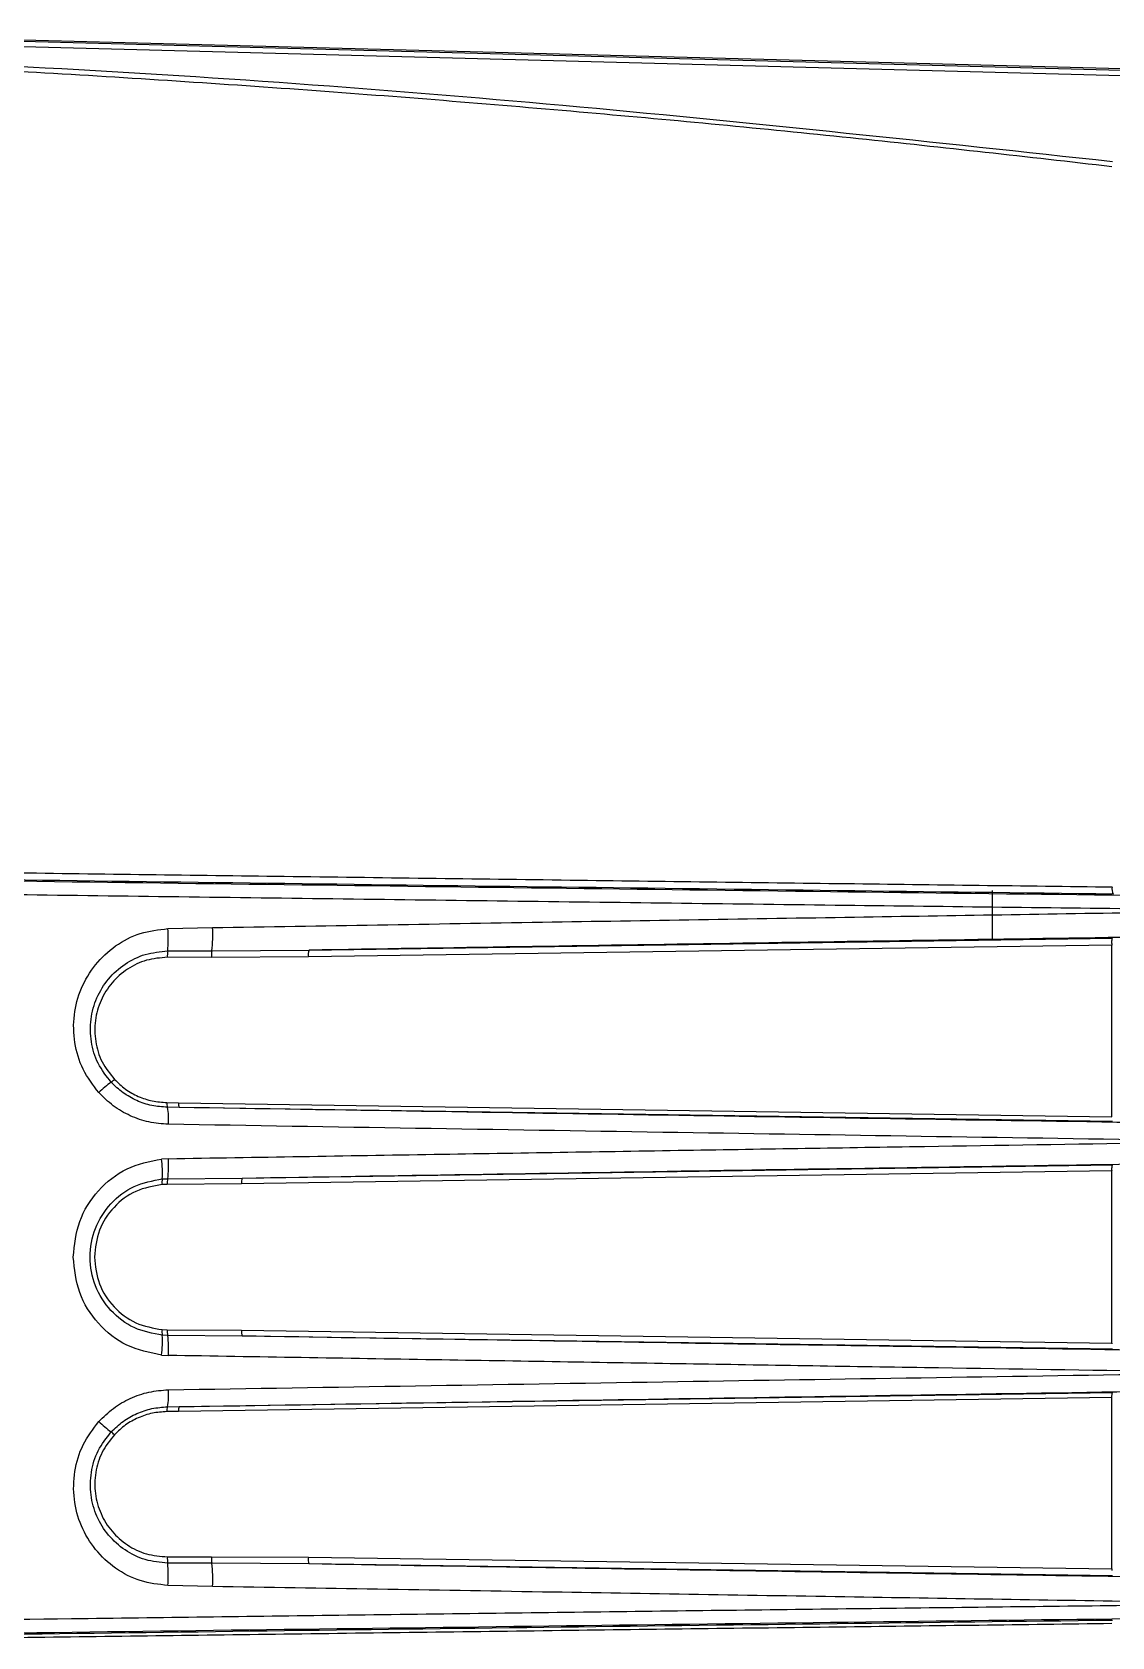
# Model space of a CAD drawing. Extents: x 7 to 113, y 1 to 87.
# Drawn here: x 83.973 to 86.946, y 35.773 to 40.189 of the extents above; entities that cross this region are included whole.
import ezdxf

# ---------------------------------------------------------------- set-up
doc = ezdxf.new("R2010")
doc.units = 0
doc.header["$MEASUREMENT"] = 0
doc.layers.add('OBJECT', color=7, linetype='CONTINUOUS')

msp = doc.modelspace()

# ---------------------------------------------------------------- linework, layer by layer
at = {"layer": 'OBJECT'}
for p, q in [((87.3509, 40.0777), (83.1082, 40.1888)), ((87.3509, 40.0735), (83.1082, 40.1844)), ((87.3506, 40.059), (83.1079, 40.1698)), ((86.6178, 37.6905), (86.6178, 37.8264)), ((84.3471, 37.722), (84.4699, 37.7248)), ((86.9464, 37.6764), (84.7338, 37.6441)), ((84.7356, 37.6628), (86.9482, 37.6956)), ((86.9462, 37.6806), (86.9464, 37.6764)), ((86.9464, 37.2043), (86.9464, 37.6764)), ((84.4668, 37.6427), (84.3454, 37.6431)), ((84.3466, 37.6604), (84.4683, 37.6607)), ((84.7338, 37.6441), (84.4668, 37.6427)), ((84.4683, 37.6607), (84.7356, 37.6628)), ((84.3442, 37.2434), (84.3762, 37.243)), ((84.378, 37.2299), (84.346, 37.2303)), ((84.3762, 37.243), (86.9464, 37.2043)), ((86.9482, 37.1912), (84.378, 37.2299)), ((84.3483, 37.0889), (84.3296, 37.088)), ((86.9464, 37.0554), (84.5495, 37.0198)), ((84.5513, 37.0356), (86.9482, 37.0716)), ((86.9464, 37.0566), (86.9464, 37.0554)), ((86.9464, 36.581), (86.9464, 37.0554)), ((84.345, 37.0183), (84.331, 37.0179)), ((84.3315, 37.0332), (84.3466, 37.0338)), ((84.5495, 37.0198), (84.345, 37.0183)), ((84.3466, 37.0338), (84.5513, 37.0356)), ((84.331, 36.6186), (84.345, 36.6181)), ((84.345, 36.6181), (84.5495, 36.6167)), ((84.5495, 36.6167), (86.9464, 36.581)), ((84.3466, 36.6027), (84.3315, 36.6032)), ((84.5513, 36.6008), (84.3466, 36.6027)), ((86.9482, 36.5649), (84.5513, 36.6008)), ((86.9464, 36.581), (86.9464, 36.5799)), ((84.3296, 36.5485), (84.3483, 36.5475)), ((86.9464, 36.4321), (84.3762, 36.3935)), ((84.378, 36.4066), (86.9482, 36.4452)), ((86.9464, 35.9601), (86.9464, 36.4321)), ((84.3762, 36.3935), (84.3442, 36.393)), ((84.346, 36.4061), (84.378, 36.4066)), ((84.3454, 35.9933), (84.4668, 35.9938)), ((84.4668, 35.9938), (84.7338, 35.9924)), ((84.7338, 35.9924), (86.9464, 35.9601)), ((84.4683, 35.9758), (84.3466, 35.9761)), ((84.7356, 35.9737), (84.4683, 35.9758)), ((86.9482, 35.9408), (84.7356, 35.9737)), ((86.9464, 35.9601), (86.9462, 35.9558)), ((84.4699, 35.9116), (84.3471, 35.9145))]:
    msp.add_line(p, q, dxfattribs=at)
for centre, radius, start, end in [((86.9869, 37.8327), 0.0405, 174.3423, 203.1188), ((83.9129, 37.6941), 0.4351, 355.5546, 3.6745), ((84.0907, 37.7022), 0.3799, 353.7286, 3.4165), ((86.9484, 37.7266), 0.0503, 267.713, 268.0572), ((84.411, 37.6471), 0.0657, 168.3631, 183.5259), ((84.5236, 37.6469), 0.057, 166.0329, 184.27), ((84.7702, 37.65), 0.0369, 159.6969, 189.1886), ((84.3661, 37.0519), 0.3031, 125.3124, 133.7266), ((83.8906, 37.6356), 0.4509, 311.7527, 313.2414), ((84.3715, 37.2405), 0.0275, 173.8212, 201.6963), ((84.1445, 37.1966), 0.2043, 356.3119, 9.4921), ((84.4014, 37.2398), 0.0254, 172.7747, 203.01), ((84.0101, 37.0494), 0.3218, 357.1238, 6.8875), ((84.0077, 37.0722), 0.3411, 353.5373, 2.8147), ((86.9468, 37.0792), 0.0238, 269.0244, 269.7507), ((84.3767, 37.0239), 0.0461, 168.313, 187.4702), ((84.3918, 37.0213), 0.0469, 164.5302, 183.5845), ((84.581, 37.0242), 0.0318, 158.9052, 188.035), ((84.3767, 36.6126), 0.0461, 172.5298, 191.687), ((84.3918, 36.6152), 0.0469, 176.4155, 195.4698), ((84.581, 36.6122), 0.0318, 171.965, 201.0948), ((84.0101, 36.5871), 0.3218, 353.1125, 2.8762), ((84.0077, 36.5643), 0.3411, 357.1853, 6.4628), ((86.9468, 36.5572), 0.0238, 90.2493, 90.9756), ((84.1445, 36.4398), 0.2043, 350.5079, 3.6881), ((84.3715, 36.396), 0.0275, 158.3037, 186.1788), ((84.4014, 36.3967), 0.0254, 156.9893, 187.226), ((84.3661, 36.5846), 0.3031, 226.2734, 234.6876), ((83.8912, 36.0015), 0.45, 46.757, 48.2489), ((84.411, 35.9893), 0.0657, 176.4742, 191.6368), ((84.5236, 35.9895), 0.057, 175.731, 193.9659), ((84.7702, 35.9865), 0.0369, 170.8107, 200.3042), ((83.9129, 35.9423), 0.4351, 356.3255, 4.4454), ((84.0907, 35.9343), 0.3798, 356.5834, 6.2715), ((86.9479, 35.9219), 0.0382, 91.8884, 92.3414)]:
    msp.add_arc(centre, radius, start, end, dxfattribs=at)
for points, knots in [([(82.9846, 40.1355), (83.3262, 40.1223), (84.1593, 40.0899), (85.4815, 39.9915), (86.4594, 39.8857), (86.9482, 39.8329)], [0, 0, 0, 0, 0.257951, 0.629014, 1, 1, 1, 1]), ([(86.9465, 39.8184), (86.714, 39.8447), (86.2411, 39.8983), (85.5185, 39.967), (84.7716, 40.0279), (84.0222, 40.0768), (83.4238, 40.109), (83.0826, 40.1208), (82.9846, 40.1242)], [0, 0, 0, 0, 0.176631, 0.359219, 0.547766, 0.742271, 0.925992, 1, 1, 1, 1]), ([(83.4098, 37.8828), (83.578, 37.8805), (83.9973, 37.8748), (84.679, 37.8658), (85.4458, 37.8558), (86.2058, 37.846), (86.7026, 37.8398), (86.9465, 37.8367)], [0, 0, 0, 0, 0.142368, 0.354744, 0.577357, 0.79244, 1, 1, 1, 1]), ([(86.9496, 37.8168), (86.4438, 37.8231), (85.4312, 37.8357), (84.2561, 37.851), (83.5875, 37.8602), (83.4283, 37.8624)], [0, 0, 0, 0, 0.432006, 0.864763, 1, 1, 1, 1]), ([(83.4305, 37.86), (83.5994, 37.8577), (84.288, 37.8482), (85.4937, 37.8325), (86.527, 37.8197), (87.0433, 37.8133)], [0, 0, 0, 0, 0.1398204, 0.5701913, 1, 1, 1, 1]), ([(83.4648, 37.8221), (83.4716, 37.822), (83.7759, 37.8178), (84.382, 37.8098), (85.2818, 37.7982), (86.1726, 37.787), (86.7607, 37.7799), (87.0488, 37.7765)], [0, 0, 0, 0, 0.005638, 0.253972, 0.506326, 0.7581146, 1, 1, 1, 1]), ([(84.4699, 37.7248), (84.7728, 37.7298), (85.3629, 37.7396), (86.2226, 37.7536), (86.7786, 37.7625), (87.0488, 37.7669)], [0, 0, 0, 0, 0.351668, 0.685, 1, 1, 1, 1]), ([(84.1565, 37.2709), (84.1409, 37.2915), (84.1095, 37.3328), (84.0874, 37.408), (84.0858, 37.485), (84.1057, 37.5591), (84.1449, 37.6248), (84.2009, 37.6768), (84.2698, 37.713), (84.3212, 37.719), (84.3471, 37.722)], [0, 0, 0, 0, 0.124845, 0.24983, 0.374893, 0.499993, 0.625063, 0.749967, 0.874601, 1, 1, 1, 1]), ([(87.0435, 37.6988), (86.6605, 37.693), (85.8927, 37.6812), (85.122, 37.6689), (84.7356, 37.6628)], [0, 0, 0, 0, 0.498752, 1, 1, 1, 1]), ([(86.9462, 37.6806), (86.9462, 37.6826), (86.9462, 37.6856), (86.9465, 37.6891), (86.9468, 37.6922), (86.9474, 37.6949), (86.9479, 37.6954), (86.9482, 37.6956)], [0, 0, 0, 0, 0.251178, 0.383298, 0.515914, 0.770766, 1, 1, 1, 1]), ([(84.1909, 37.2992), (84.1778, 37.316), (84.1517, 37.3494), (84.1335, 37.4106), (84.1324, 37.473), (84.1491, 37.5328), (84.1815, 37.5852), (84.2275, 37.6264), (84.2838, 37.6545), (84.3257, 37.6584), (84.3466, 37.6604)], [0, 0, 0, 0, 0.1256654, 0.2503638, 0.3748711, 0.4993744, 0.6239874, 0.748872, 0.8742199, 1, 1, 1, 1]), ([(84.3454, 37.6431), (84.326, 37.6415), (84.2871, 37.6382), (84.2344, 37.6126), (84.1911, 37.5746), (84.1604, 37.5257), (84.1445, 37.4697), (84.1455, 37.4112), (84.1627, 37.3538), (84.1872, 37.3227), (84.1995, 37.3071)], [0, 0, 0, 0, 0.124906, 0.249953, 0.375023, 0.500104, 0.625117, 0.749959, 0.874675, 1, 1, 1, 1]), ([(84.3483, 37.1835), (84.3302, 37.1849), (84.2942, 37.1876), (84.2426, 37.2058), (84.1952, 37.2328), (84.1694, 37.2582), (84.1565, 37.2709)], [0, 0, 0, 0, 0.250785, 0.500021, 0.750018, 1, 1, 1, 1]), ([(84.346, 37.2303), (84.3314, 37.2314), (84.3024, 37.2334), (84.2608, 37.2477), (84.2224, 37.269), (84.2014, 37.2891), (84.1909, 37.2992)], [0, 0, 0, 0, 0.251653, 0.500767, 0.75093, 1, 1, 1, 1]), ([(84.1995, 37.3071), (84.2093, 37.2978), (84.2291, 37.279), (84.265, 37.2594), (84.3037, 37.2463), (84.3306, 37.2444), (84.3442, 37.2434)], [0, 0, 0, 0, 0.249435, 0.499655, 0.748628, 1, 1, 1, 1]), ([(87.0435, 37.1876), (86.6, 37.1944), (85.7131, 37.2082), (84.823, 37.2226), (84.378, 37.2299)], [0, 0, 0, 0, 0.500069, 1, 1, 1, 1]), ([(87.0488, 37.1404), (86.6026, 37.1473), (85.7041, 37.1613), (84.8023, 37.176), (84.3483, 37.1835)], [0, 0, 0, 0, 0.49662, 1, 1, 1, 1]), ([(84.3483, 37.0889), (84.5922, 37.093), (85.0677, 37.1008), (85.7615, 37.1121), (86.418, 37.1226), (86.8426, 37.1294), (87.0488, 37.1326)], [0, 0, 0, 0, 0.27038, 0.527173, 0.77038, 1, 1, 1, 1]), ([(84.0863, 36.8182), (84.0899, 36.8516), (84.0969, 36.9182), (84.1517, 37.0042), (84.2312, 37.0681), (84.2968, 37.0813), (84.3296, 37.088)], [0, 0, 0, 0, 0.24993, 0.499886, 0.749919, 1, 1, 1, 1]), ([(84.5513, 37.0356), (84.9676, 37.0424), (85.7998, 37.0558), (86.6291, 37.0686), (87.0435, 37.075)], [0, 0, 0, 0, 0.500229, 1, 1, 1, 1]), ([(86.9464, 37.0566), (86.9464, 37.0585), (86.9464, 37.0614), (86.9466, 37.0648), (86.9468, 37.0672), (86.9471, 37.0691), (86.9476, 37.071), (86.9479, 37.0713), (86.9482, 37.0716)], [0, 0, 0, 0, 0.24273, 0.37241, 0.504167, 0.635321, 0.763244, 1, 1, 1, 1]), ([(84.3315, 36.6032), (84.3049, 36.6082), (84.2518, 36.618), (84.1863, 36.6685), (84.1427, 36.7374), (84.1275, 36.8183), (84.1428, 36.8991), (84.1863, 36.968), (84.2519, 37.0185), (84.305, 37.0283), (84.3315, 37.0332)], [0, 0, 0, 0, 0.125649, 0.250726, 0.375502, 0.500092, 0.624668, 0.749422, 0.874515, 1, 1, 1, 1]), ([(84.331, 37.0179), (84.3062, 37.0134), (84.2567, 37.0046), (84.1956, 36.958), (84.1529, 36.8938), (84.1474, 36.8434), (84.1446, 36.8182)], [0, 0, 0, 0, 0.25068, 0.500935, 0.750645, 1, 1, 1, 1]), ([(84.3296, 36.5485), (84.2968, 36.5551), (84.2312, 36.5684), (84.1516, 36.6323), (84.0969, 36.7183), (84.0899, 36.7849), (84.0863, 36.8182)], [0, 0, 0, 0, 0.250566, 0.500351, 0.750175, 1, 1, 1, 1]), ([(84.1446, 36.8182), (84.1474, 36.793), (84.1529, 36.7427), (84.1956, 36.6785), (84.2566, 36.6319), (84.3062, 36.623), (84.331, 36.6186)], [0, 0, 0, 0, 0.249291, 0.498953, 0.749084, 1, 1, 1, 1]), ([(87.0435, 36.5615), (86.6291, 36.5679), (85.7998, 36.5807), (84.9676, 36.5941), (84.5513, 36.6008)], [0, 0, 0, 0, 0.499771, 1, 1, 1, 1]), ([(87.0488, 36.5038), (86.8426, 36.5071), (86.418, 36.5138), (85.7615, 36.5243), (85.0677, 36.5356), (84.5922, 36.5435), (84.3483, 36.5475)], [0, 0, 0, 0, 0.22962, 0.472827, 0.72962, 1, 1, 1, 1]), ([(84.3483, 36.453), (84.8023, 36.4604), (85.7041, 36.4752), (86.6026, 36.4891), (87.0488, 36.4961)], [0, 0, 0, 0, 0.50338, 1, 1, 1, 1]), ([(84.1565, 36.3655), (84.1695, 36.3783), (84.1953, 36.4037), (84.2429, 36.4307), (84.2943, 36.4489), (84.3303, 36.4516), (84.3483, 36.453)], [0, 0, 0, 0, 0.251427, 0.50031, 0.75055, 1, 1, 1, 1]), ([(84.378, 36.4066), (84.823, 36.4138), (85.7131, 36.4282), (86.6, 36.442), (87.0435, 36.4489)], [0, 0, 0, 0, 0.499931, 1, 1, 1, 1]), ([(86.9464, 36.4321), (86.9464, 36.4338), (86.9465, 36.4373), (86.9469, 36.4416), (86.9475, 36.4446), (86.948, 36.445), (86.9482, 36.4452)], [0, 0, 0, 0, 0.241912, 0.499998, 0.758083, 1, 1, 1, 1]), ([(84.1909, 36.3372), (84.2014, 36.3474), (84.2225, 36.3676), (84.261, 36.3888), (84.3025, 36.403), (84.3315, 36.4051), (84.346, 36.4061)], [0, 0, 0, 0, 0.2510338, 0.4998421, 0.7502371, 1, 1, 1, 1]), ([(84.3442, 36.393), (84.3307, 36.3921), (84.3038, 36.3902), (84.2651, 36.3771), (84.2292, 36.3575), (84.2094, 36.3387), (84.1995, 36.3293)], [0, 0, 0, 0, 0.249686, 0.500038, 0.748854, 1, 1, 1, 1]), ([(84.3471, 35.9145), (84.3212, 35.9175), (84.2698, 35.9234), (84.2009, 35.9597), (84.1449, 36.0117), (84.1057, 36.0773), (84.0858, 36.1515), (84.0874, 36.2284), (84.1095, 36.3036), (84.1409, 36.3449), (84.1565, 36.3655)], [0, 0, 0, 0, 0.125399, 0.250033, 0.374938, 0.500007, 0.625107, 0.75017, 0.875155, 1, 1, 1, 1]), ([(84.3466, 35.9761), (84.3256, 35.978), (84.2838, 35.9819), (84.2275, 36.0101), (84.1815, 36.0512), (84.1491, 36.1036), (84.1324, 36.1634), (84.1335, 36.2259), (84.1518, 36.2872), (84.1778, 36.3205), (84.1909, 36.3372)], [0, 0, 0, 0, 0.1259449, 0.2510612, 0.3759101, 0.5005463, 0.6251221, 0.7498254, 0.8747778, 1, 1, 1, 1]), ([(84.1995, 36.3293), (84.1873, 36.3138), (84.1628, 36.2827), (84.1455, 36.2255), (84.1445, 36.1669), (84.1603, 36.111), (84.191, 36.062), (84.2342, 36.024), (84.2869, 35.9983), (84.3259, 35.995), (84.3454, 35.9933)], [0, 0, 0, 0, 0.124851, 0.24967, 0.374508, 0.499432, 0.624474, 0.749587, 0.874619, 1, 1, 1, 1]), ([(87.0435, 35.9376), (86.6605, 35.9435), (85.8927, 35.9552), (85.122, 35.9675), (84.7356, 35.9737)], [0, 0, 0, 0, 0.498752, 1, 1, 1, 1]), ([(87.0488, 35.8696), (86.7786, 35.8739), (86.2226, 35.8828), (85.3629, 35.8968), (84.7728, 35.9066), (84.4699, 35.9116)], [0, 0, 0, 0, 0.315, 0.648332, 1, 1, 1, 1]), ([(87.0488, 35.86), (86.8096, 35.8571), (86.3229, 35.8513), (85.5791, 35.842), (84.8292, 35.8324), (84.123, 35.8232), (83.673, 35.8172), (83.4687, 35.8144)], [0, 0, 0, 0, 0.201085, 0.409049, 0.623898, 0.829248, 1, 1, 1, 1]), ([(83.4272, 35.7739), (83.5866, 35.7761), (84.2552, 35.7852), (85.4301, 35.8006), (86.4424, 35.8132), (86.9481, 35.8195)], [0, 0, 0, 0, 0.13541, 0.568071, 1, 1, 1, 1]), ([(87.0433, 35.8232), (86.527, 35.8168), (85.4937, 35.8039), (84.2878, 35.7882), (83.599, 35.7788), (83.4299, 35.7765)], [0, 0, 0, 0, 0.429735, 0.860034, 1, 1, 1, 1]), ([(86.9465, 35.8095), (86.7026, 35.8064), (86.2057, 35.8002), (85.4456, 35.7905), (84.6788, 35.7805), (83.9995, 35.7715), (83.5826, 35.7659), (83.4167, 35.7636)], [0, 0, 0, 0, 0.207982, 0.423517, 0.646611, 0.859369, 1, 1, 1, 1])]:
    msp.add_open_spline(points, degree=3, knots=knots, dxfattribs=at)

doc.saveas('drawing.dxf')
